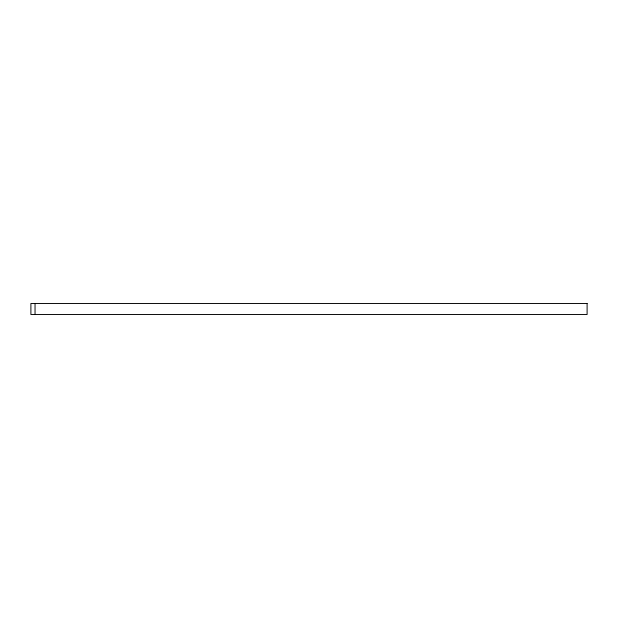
<?xml version="1.0" encoding="UTF-8"?>
<svg xmlns="http://www.w3.org/2000/svg" width="618" height="618" viewBox="0 0 618 618"><rect width="100%" height="100%" fill="white"/><g stroke="black" fill="none" stroke-linecap="round" stroke-linejoin="round"><path stroke-width="0.93" d="M35.041 303.477L35.041 314.523M587.1 303.477L30.9 303.477L30.9 314.523L587.1 314.523L587.1 303.477"/></g></svg>
